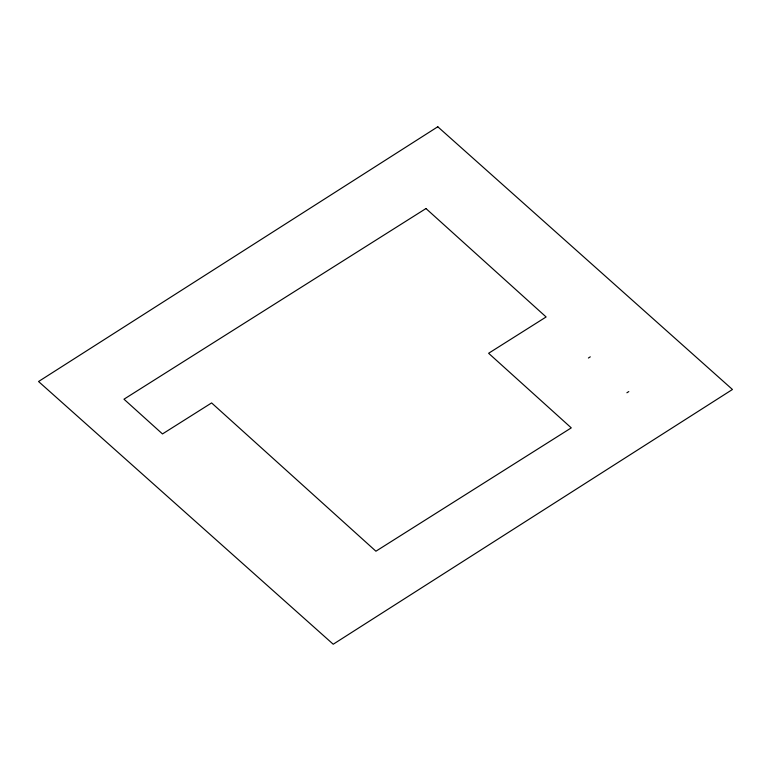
<?xml version="1.0" encoding="UTF-8"?>
<svg xmlns="http://www.w3.org/2000/svg" width="771" height="771" viewBox="0 0 771 771"><rect width="100%" height="100%" fill="white"/><g stroke="black" fill="none" stroke-linecap="round" stroke-linejoin="round"><path stroke-width="1.16" d="M588.408 358.023L590.287 356.838M626.9 392.767L628.789 391.572M437.783 126.772L38.55 381.52L333.217 644.228L732.45 389.48L437.783 126.772M425.978 208.546L123.977 399.195L162.479 433.938L211.611 402.925L375.92 551.207L571.272 427.876L488.612 353.272L546.119 316.968L425.978 208.546"/></g></svg>
